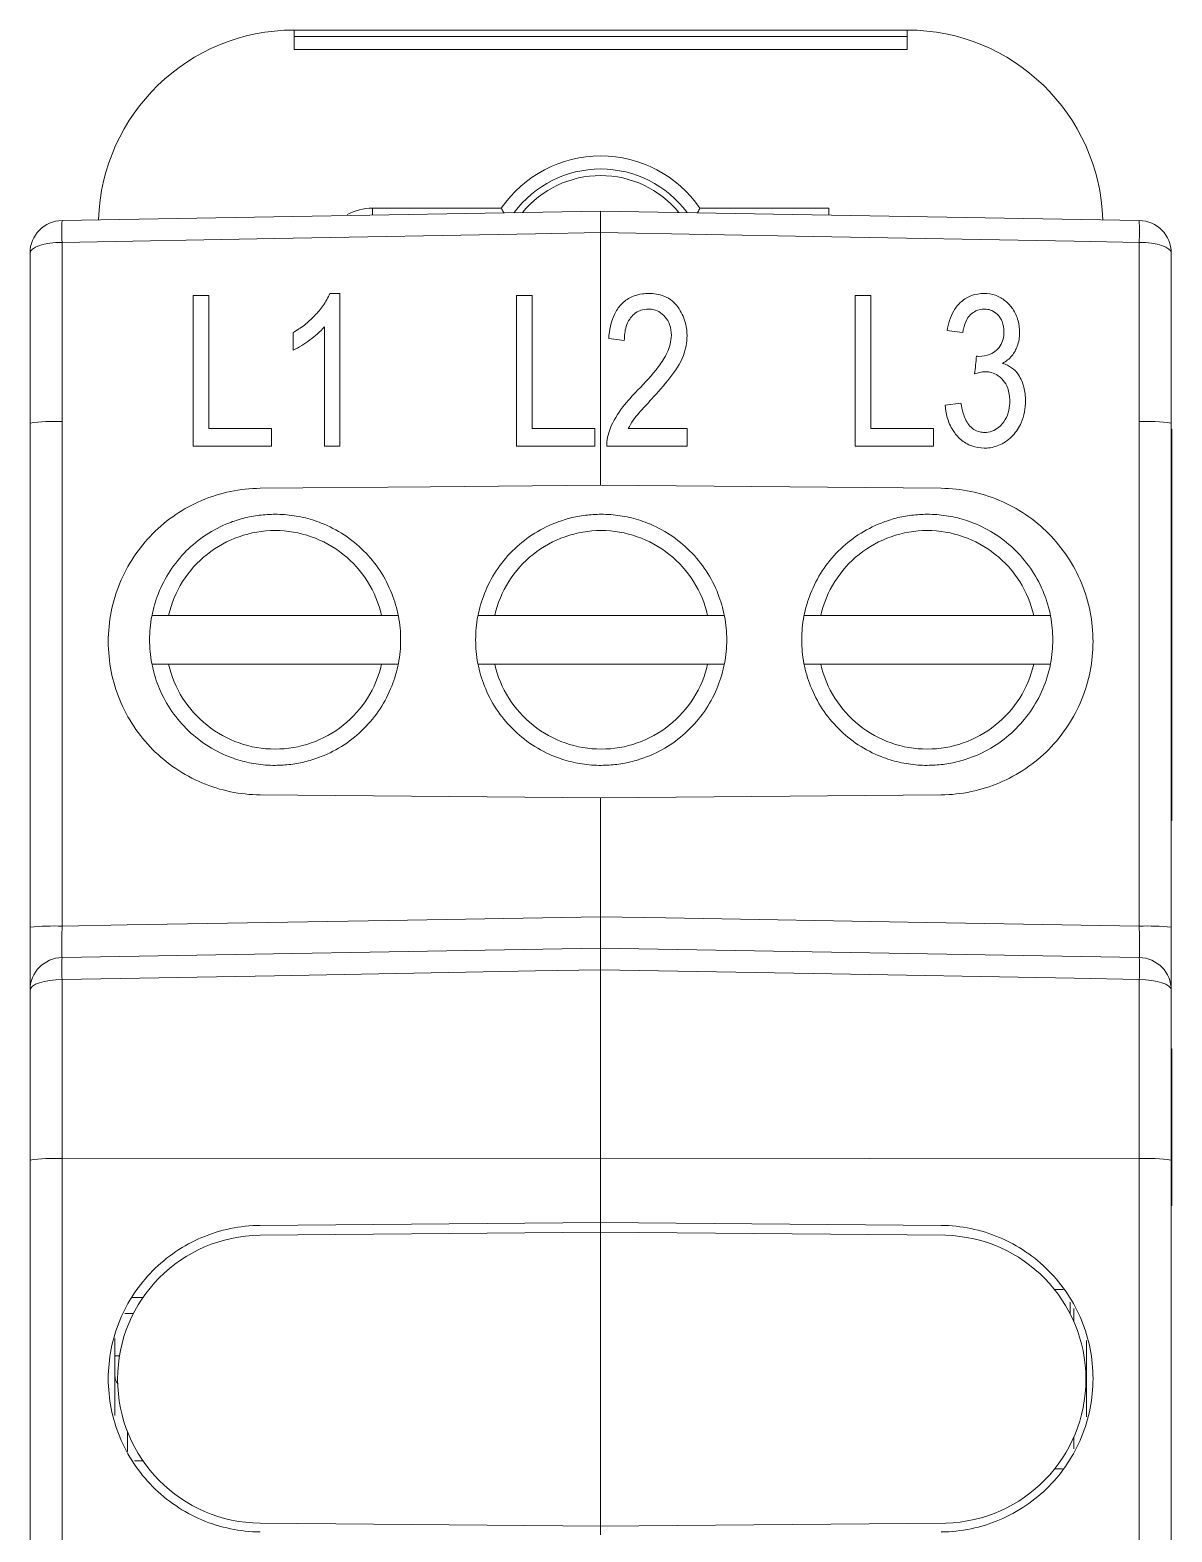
# Model space of a CAD drawing. Header units: millimetres. Extents: x -72 to 2978, y -1067 to 2817.
# Drawn here: x 1989.32 to 2006.83, y 2004.48 to 2027.5 of the extents above; entities that cross this region are included whole.
import ezdxf

# ---------------------------------------------------------------- set-up
doc = ezdxf.new("R2010")
doc.units = ezdxf.units.MM

msp = doc.modelspace()

# ---------------------------------------------------------------- linework, layer by layer
at = {"color": 7, "linetype": 'Continuous', "lineweight": 15}
for p, q in [((1993.369, 2027.503), (2002.769, 2027.503)), ((1993.369, 2027.404), (1993.369, 2027.503)), ((1993.369, 2027.404), (2002.769, 2027.404)), ((1993.369, 2027.404), (1993.369, 2027.204)), ((2002.769, 2027.404), (2002.769, 2027.503)), ((2002.769, 2027.404), (2002.769, 2027.204)), ((2002.769, 2027.204), (1993.369, 2027.204)), ((1989.811, 2024.584), (1998.069, 2024.728)), ((1994.569, 2024.773), (1996.546, 2024.773)), ((1998.069, 2024.728), (2006.328, 2024.584)), ((1999.592, 2024.773), (2001.569, 2024.773)), ((1998.069, 2024.397), (1998.069, 2021.508)), ((1989.811, 2024.247), (1989.811, 2021.501)), ((2006.328, 2021.501), (2006.328, 2024.247)), ((1989.319, 2021.477), (1989.319, 2024.084)), ((2006.819, 2024.084), (2006.819, 2021.477)), ((1991.821, 2023.435), (1992.061, 2023.435)), ((1993.916, 2023.465), (1994.072, 2023.465)), ((1996.781, 2023.435), (1997.021, 2023.435)), ((2001.971, 2023.435), (2002.212, 2023.435)), ((1998.432, 2022.745), (1998.192, 2022.775)), ((2003.352, 2021.754), (2003.593, 2021.784)), ((1989.319, 2013.748), (1989.319, 2021.477)), ((1989.811, 2021.501), (1989.811, 2013.766)), ((1992.061, 2021.394), (1993.021, 2021.394)), ((1993.021, 2021.394), (1993.021, 2021.124)), ((1997.982, 2021.394), (1997.982, 2021.124)), ((1998.069, 2021.508), (1998.069, 2020.524)), ((1999.393, 2021.394), (1999.393, 2021.124)), ((2002.212, 2021.394), (2003.172, 2021.394)), ((2003.172, 2021.394), (2003.172, 2021.124)), ((2006.328, 2013.766), (2006.328, 2021.501)), ((2006.819, 2021.477), (2006.819, 2013.748)), ((2006.829, 2021.384), (2006.819, 2021.384)), ((2006.829, 2021.384), (2006.829, 2016.718)), ((1993.021, 2021.124), (1991.821, 2021.124)), ((1994.072, 2021.124), (1993.832, 2021.124)), ((2003.172, 2021.124), (2001.971, 2021.124)), ((1998.069, 2020.524), (2003.29, 2020.478)), ((1991.445, 2018.53), (1994.709, 2018.53)), ((1996.445, 2018.53), (1999.709, 2018.53)), ((2001.445, 2018.53), (2004.709, 2018.53)), ((1994.709, 2017.78), (1991.445, 2017.78)), ((1999.709, 2017.78), (1996.445, 2017.78)), ((2004.709, 2017.78), (2001.445, 2017.78)), ((2006.829, 2016.718), (2006.819, 2016.718)), ((2006.829, 2016.718), (2006.829, 2016.051)), ((2006.829, 2016.051), (2006.819, 2016.051)), ((2006.829, 2016.051), (2006.829, 2015.384)), ((1998.069, 2015.733), (1992.849, 2015.778)), ((1998.069, 2015.733), (2003.29, 2015.778)), ((1998.069, 2015.733), (1998.069, 2013.91)), ((2006.829, 2015.384), (2006.819, 2015.384)), ((1989.811, 2013.284), (1998.069, 2013.428)), ((1998.069, 2013.428), (2006.328, 2013.284)), ((1998.069, 2013.097), (1998.069, 2010.208)), ((1989.811, 2012.947), (1989.811, 2010.201)), ((2006.328, 2010.201), (2006.328, 2012.947)), ((1989.319, 2010.177), (1989.319, 2012.784)), ((2006.819, 2012.784), (2006.819, 2010.177)), ((2006.829, 2011.884), (2006.819, 2011.884)), ((2006.829, 2009.484), (2006.829, 2011.884)), ((1989.319, 2002.448), (1989.319, 2010.177)), ((1989.811, 2010.201), (1998.069, 2010.208)), ((1989.811, 2010.201), (1989.811, 2002.466)), ((1998.069, 2010.208), (1998.069, 2009.224)), ((2006.328, 2010.201), (1998.069, 2010.208)), ((2006.328, 2002.466), (2006.328, 2010.201)), ((2006.819, 2010.177), (2006.819, 2002.448)), ((2006.829, 2009.484), (2006.819, 2009.484)), ((1998.069, 2009.224), (1992.849, 2009.178)), ((1998.069, 2009.224), (2003.29, 2009.178)), ((1998.069, 2009.072), (1992.85, 2009.027)), ((1998.069, 2004.568), (1998.069, 2009.072)), ((2003.356, 2009.026), (1998.069, 2009.072)), ((1990.879, 2008.072), (1991.052, 2008.072)), ((2005.029, 2008.194), (2005.16, 2008.196)), ((1990.774, 2007.828), (1990.906, 2007.828)), ((2005.269, 2007.82), (2005.269, 2007.999)), ((1990.619, 2007.443), (1990.619, 2006.266)), ((2005.519, 2006.242), (2005.519, 2007.416)), ((1990.692, 2007.179), (1990.619, 2007.178)), ((1991.052, 2005.568), (1990.921, 2005.568)), ((2005.151, 2005.444), (2005.031, 2005.446)), ((1998.069, 2004.568), (1992.85, 2004.613)), ((2003.362, 2004.614), (1998.069, 2004.568))]:
    msp.add_line(p, q, dxfattribs=at)
at = {"color": 102, "linetype": 'Continuous', "lineweight": 15}
for p, q in [((1994.569, 2024.667), (1994.569, 2024.773)), ((2001.569, 2024.773), (2001.569, 2024.667)), ((1998.069, 2009.072), (1998.069, 2009.224)), ((2005.323, 2007.708), (2005.323, 2007.902)), ((1990.816, 2006.012), (1990.816, 2005.713)), ((2005.323, 2005.754), (2005.323, 2005.929)), ((1998.069, 2004.433), (1998.069, 2004.568))]:
    msp.add_line(p, q, dxfattribs=at)
at = {"color": 7, "linetype": 'Continuous', "lineweight": 15, "flags": 128}
for points in [[(1998.069, 2024.397), (1997.069, 2024.379), (1993.07, 2024.306), (1989.811, 2024.247)], [(2006.328, 2024.247), (2005.328, 2024.266), (2001.329, 2024.338), (1998.069, 2024.397)], [(1989.811, 2024.247), (1989.714, 2024.244), (1989.622, 2024.234), (1989.537, 2024.219), (1989.463, 2024.199), (1989.402, 2024.174), (1989.356, 2024.146), (1989.329, 2024.116), (1989.319, 2024.084)], [(2006.328, 2024.247), (2006.424, 2024.244), (2006.517, 2024.234), (2006.602, 2024.219), (2006.676, 2024.199), (2006.737, 2024.174), (2006.782, 2024.146), (2006.81, 2024.116), (2006.819, 2024.084)], [(2003.623, 2022.865), (2003.488, 2022.882), (2003.382, 2022.895)], [(2003.833, 2022.505), (2003.853, 2022.503), (2003.869, 2022.501)], [(1998.069, 2020.524), (1995.46, 2020.501), (1992.849, 2020.478)], [(1989.811, 2013.766), (1990.81, 2013.784), (1994.809, 2013.853), (1998.069, 2013.91)], [(1998.069, 2013.91), (1999.069, 2013.893), (2003.068, 2013.823), (2006.328, 2013.766)], [(1998.069, 2013.097), (1997.069, 2013.079), (1993.07, 2013.006), (1989.811, 2012.947)], [(2006.328, 2012.947), (2005.328, 2012.966), (2001.329, 2013.038), (1998.069, 2013.097)], [(1989.319, 2012.784), (1989.329, 2012.816), (1989.356, 2012.846), (1989.402, 2012.874), (1989.463, 2012.899), (1989.537, 2012.919), (1989.622, 2012.934), (1989.714, 2012.944), (1989.811, 2012.947)], [(2006.328, 2012.947), (2006.424, 2012.944), (2006.517, 2012.934), (2006.602, 2012.919), (2006.676, 2012.899), (2006.737, 2012.874), (2006.782, 2012.846), (2006.81, 2012.816), (2006.819, 2012.784)]]:
    msp.add_lwpolyline(points, dxfattribs=at)
at = {"color": 7, "linetype": 'Continuous', "lineweight": 15}
for centre, radius, start, end in [((1993.369, 2024.503), 3, 90, 178.2335), ((2002.769, 2024.503), 3, 1.7547, 90), ((1998.069, 2023.723), 1.85, 34.5739, 145.4261), ((1998.069, 2023.723), 1.65, 36.5266, 143.4734), ((1998.069, 2023.723), 1.55, 39.4127, 140.5873), ((1989.819, 2024.084), 0.5, 91, 180), ((1995.624, 2024.416), 5.816, 178.3416, 181.6584), ((2000.514, 2024.416), 5.816, 358.3416, 1.6584), ((2006.319, 2024.084), 0.5, 0, 89), ((1989.689, 2018.94), 2.564, 87.292, 98.3012), ((2006.449, 2018.94), 2.564, 81.6988, 92.708), ((1989.689, 2010.343), 3.425, 87.9715, 96.2027), ((2006.449, 2010.343), 3.425, 83.7973, 92.0285), ((1989.819, 2012.784), 0.5, 91, 180), ((1995.624, 2013.116), 5.816, 178.3416, 181.6584), ((2000.515, 2013.116), 5.816, 358.3416, 1.6584), ((2006.319, 2012.784), 0.5, 0, 89), ((1989.689, 2007.64), 2.565, 87.2935, 98.2994), ((2006.449, 2007.64), 2.565, 81.7006, 92.7065), ((1992.869, 2006.82), 2.207, 90.5, 269.5)]:
    msp.add_arc(centre, radius, start, end, dxfattribs=at)
at = {"color": 102, "linetype": 'Continuous', "lineweight": 15}
msp.add_arc((1994.569, 2023.973), 0.8, 90, 118.966, dxfattribs=at)
at = {"color": 7, "linetype": 'Continuous', "lineweight": 15}
for centre, major_axis, ratio, start_param, end_param in [((2003.303, 2006.82), (-1.412, 1.697), 0.999163, 2.473844, 5.564823), ((1990.819, 2006.88), (0.142, 0.144), 0.975618, 2.362365, 3.040961)]:
    msp.add_ellipse(centre, major_axis=major_axis, ratio=ratio, start_param=start_param, end_param=end_param, dxfattribs=at)
for points, knots in [([(1996.546, 2024.773), (1996.547, 2024.772), (1996.558, 2024.751), (1996.571, 2024.726), (1996.582, 2024.705), (1996.584, 2024.702)], [0, 0, 0, 0, 0.038209, 0.854369, 1, 1, 1, 1]), ([(1998.069, 2024.728), (1998.069, 2024.728), (1998.069, 2024.696), (1998.069, 2024.579), (1998.069, 2024.494), (1998.069, 2024.397)], [0, 0, 0, 0, 0.5, 0.5, 1, 1, 1, 1]), ([(1998.069, 2024.397), (1998.069, 2024.494), (1998.069, 2024.578), (1998.069, 2024.696), (1998.069, 2024.728), (1998.069, 2024.728)], [0, 0, 0, 0, 0.5, 0.5, 1, 1, 1, 1]), ([(1999.592, 2024.773), (1999.592, 2024.772), (1999.581, 2024.751), (1999.568, 2024.726), (1999.556, 2024.705), (1999.555, 2024.702)], [0, 0, 0, 0, 0.038209, 0.854369, 1, 1, 1, 1]), ([(1991.821, 2023.435), (1991.821, 2023.344), (1991.821, 2023.16), (1991.821, 2022.878), (1991.821, 2022.586), (1991.821, 2022.204), (1991.821, 2021.716), (1991.821, 2021.327), (1991.821, 2021.124)], [0, 0, 0, 0, 0.11981, 0.243029, 0.369756, 0.500077, 0.738236, 1, 1, 1, 1]), ([(1992.061, 2021.394), (1992.061, 2021.514), (1992.061, 2021.748), (1992.061, 2022.09), (1992.061, 2022.487), (1992.061, 2022.935), (1992.061, 2023.271), (1992.061, 2023.435)], [0, 0, 0, 0, 0.174255, 0.340883, 0.499971, 0.755474, 1, 1, 1, 1]), ([(1993.916, 2023.465), (1993.888, 2023.401), (1993.855, 2023.338), (1993.813, 2023.28), (1993.774, 2023.224), (1993.729, 2023.171), (1993.681, 2023.121), (1993.633, 2023.071), (1993.581, 2023.024), (1993.526, 2022.981), (1993.471, 2022.939), (1993.412, 2022.901), (1993.352, 2022.865)], [0, 0, 0, 0, 0.256107, 0.256107, 0.256107, 0.503361, 0.503361, 0.503361, 0.751816, 0.751816, 0.751816, 1, 1, 1, 1]), ([(1994.072, 2021.124), (1994.072, 2021.261), (1994.072, 2021.53), (1994.072, 2021.923), (1994.072, 2022.378), (1994.072, 2022.892), (1994.072, 2023.277), (1994.072, 2023.465)], [0, 0, 0, 0, 0.174223, 0.340848, 0.49997, 0.755462, 1, 1, 1, 1]), ([(1996.781, 2023.435), (1996.781, 2023.343), (1996.781, 2023.157), (1996.781, 2022.873), (1996.781, 2022.583), (1996.781, 2022.2), (1996.781, 2021.713), (1996.781, 2021.324), (1996.781, 2021.124)], [0, 0, 0, 0, 0.121468, 0.245253, 0.371423, 0.500046, 0.742946, 1, 1, 1, 1]), ([(1997.021, 2021.394), (1997.021, 2021.512), (1997.021, 2021.745), (1997.021, 2022.087), (1997.021, 2022.485), (1997.021, 2022.934), (1997.021, 2023.27), (1997.021, 2023.435)], [0, 0, 0, 0, 0.171788, 0.338422, 0.499986, 0.753975, 1, 1, 1, 1]), ([(1998.807, 2023.465), (1998.776, 2023.464), (1998.744, 2023.463), (1998.713, 2023.459), (1998.653, 2023.452), (1998.593, 2023.435), (1998.539, 2023.409), (1998.481, 2023.381), (1998.428, 2023.343), (1998.385, 2023.297), (1998.341, 2023.252), (1998.306, 2023.198), (1998.279, 2023.142), (1998.226, 2023.028), (1998.203, 2022.9), (1998.192, 2022.775)], [0, 0, 0, 0, 0.08927, 0.08927, 0.08927, 0.263398, 0.263398, 0.263398, 0.447133, 0.447133, 0.447133, 0.629597, 0.629597, 0.629597, 1, 1, 1, 1]), ([(1999.393, 2022.817), (1999.392, 2022.878), (1999.387, 2022.938), (1999.373, 2022.996), (1999.354, 2023.078), (1999.319, 2023.157), (1999.273, 2023.227), (1999.245, 2023.27), (1999.212, 2023.311), (1999.173, 2023.345), (1999.134, 2023.379), (1999.088, 2023.406), (1999.039, 2023.425), (1998.966, 2023.454), (1998.886, 2023.463), (1998.807, 2023.465)], [0, 0, 0, 0, 0.184621, 0.184621, 0.184621, 0.444129, 0.444129, 0.444129, 0.601939, 0.601939, 0.601939, 0.760781, 0.760781, 0.760781, 1, 1, 1, 1]), ([(2001.971, 2023.435), (2001.971, 2023.344), (2001.971, 2023.158), (2001.971, 2022.875), (2001.971, 2022.584), (2001.971, 2022.201), (2001.971, 2021.714), (2001.971, 2021.325), (2001.971, 2021.124)], [0, 0, 0, 0, 0.120891, 0.24448, 0.370844, 0.500054, 0.741486, 1, 1, 1, 1]), ([(2002.212, 2021.394), (2002.212, 2021.513), (2002.212, 2021.746), (2002.212, 2022.088), (2002.212, 2022.486), (2002.212, 2022.935), (2002.212, 2023.27), (2002.212, 2023.435)], [0, 0, 0, 0, 0.172831, 0.339463, 0.49998, 0.754655, 1, 1, 1, 1]), ([(2003.948, 2023.465), (2003.883, 2023.463), (2003.816, 2023.455), (2003.755, 2023.432), (2003.698, 2023.411), (2003.644, 2023.378), (2003.598, 2023.339), (2003.553, 2023.3), (2003.514, 2023.252), (2003.483, 2023.2), (2003.429, 2023.108), (2003.401, 2023.001), (2003.382, 2022.895)], [0, 0, 0, 0, 0.219806, 0.219806, 0.219806, 0.425093, 0.425093, 0.425093, 0.629822, 0.629822, 0.629822, 1, 1, 1, 1]), ([(2004.493, 2022.863), (2004.492, 2022.925), (2004.486, 2022.987), (2004.47, 2023.047), (2004.453, 2023.111), (2004.425, 2023.173), (2004.387, 2023.228), (2004.356, 2023.273), (2004.318, 2023.314), (2004.276, 2023.349), (2004.23, 2023.387), (2004.178, 2023.417), (2004.122, 2023.437), (2004.067, 2023.456), (2004.007, 2023.463), (2003.948, 2023.465)], [0, 0, 0, 0, 0.205592, 0.205592, 0.205592, 0.428475, 0.428475, 0.428475, 0.611344, 0.611344, 0.611344, 0.806598, 0.806598, 0.806598, 1, 1, 1, 1]), ([(1998.432, 2022.745), (1998.433, 2022.817), (1998.439, 2022.89), (1998.461, 2022.959), (1998.473, 2022.998), (1998.49, 2023.037), (1998.514, 2023.072), (1998.533, 2023.1), (1998.556, 2023.127), (1998.583, 2023.149), (1998.612, 2023.174), (1998.647, 2023.194), (1998.684, 2023.207), (1998.72, 2023.219), (1998.76, 2023.224), (1998.799, 2023.225)], [0, 0, 0, 0, 0.321742, 0.321742, 0.321742, 0.506881, 0.506881, 0.506881, 0.65917, 0.65917, 0.65917, 0.830736, 0.830736, 0.830736, 1, 1, 1, 1]), ([(1998.799, 2023.225), (1998.82, 2023.224), (1998.841, 2023.223), (1998.862, 2023.22), (1998.896, 2023.214), (1998.929, 2023.202), (1998.959, 2023.186), (1998.997, 2023.165), (1999.031, 2023.136), (1999.059, 2023.103), (1999.087, 2023.07), (1999.11, 2023.032), (1999.125, 2022.991), (1999.145, 2022.938), (1999.152, 2022.879), (1999.153, 2022.822)], [0, 0, 0, 0, 0.10489, 0.10489, 0.10489, 0.273649, 0.273649, 0.273649, 0.491585, 0.491585, 0.491585, 0.709054, 0.709054, 0.709054, 1, 1, 1, 1]), ([(2003.623, 2022.865), (2003.625, 2022.883), (2003.628, 2022.902), (2003.632, 2022.92), (2003.643, 2022.97), (2003.658, 2023.02), (2003.683, 2023.064), (2003.699, 2023.092), (2003.719, 2023.119), (2003.742, 2023.141), (2003.765, 2023.164), (2003.793, 2023.183), (2003.823, 2023.197), (2003.863, 2023.216), (2003.91, 2023.223), (2003.955, 2023.225)], [0, 0, 0, 0, 0.104104, 0.104104, 0.104104, 0.388823, 0.388823, 0.388823, 0.568536, 0.568536, 0.568536, 0.749971, 0.749971, 0.749971, 1, 1, 1, 1]), ([(2003.955, 2023.225), (2003.971, 2023.224), (2003.988, 2023.223), (2004.005, 2023.221), (2004.033, 2023.216), (2004.06, 2023.207), (2004.085, 2023.194), (2004.117, 2023.176), (2004.146, 2023.153), (2004.169, 2023.126), (2004.193, 2023.099), (2004.212, 2023.067), (2004.226, 2023.034), (2004.245, 2022.985), (2004.251, 2022.93), (2004.253, 2022.877)], [0, 0, 0, 0, 0.095843, 0.095843, 0.095843, 0.260625, 0.260625, 0.260625, 0.471814, 0.471814, 0.471814, 0.682626, 0.682626, 0.682626, 1, 1, 1, 1]), ([(1993.352, 2022.595), (1993.398, 2022.616), (1993.443, 2022.64), (1993.486, 2022.667), (1993.528, 2022.694), (1993.57, 2022.722), (1993.61, 2022.752), (1993.65, 2022.782), (1993.69, 2022.814), (1993.727, 2022.847), (1993.764, 2022.881), (1993.799, 2022.917), (1993.832, 2022.955)], [0, 0, 0, 0, 0.251723, 0.251723, 0.251723, 0.500768, 0.500768, 0.500768, 0.750207, 0.750207, 0.750207, 1, 1, 1, 1]), ([(1993.352, 2022.865), (1993.352, 2022.82), (1993.352, 2022.73), (1993.352, 2022.64), (1993.352, 2022.595)], [0, 0, 0, 0, 0.497527, 1, 1, 1, 1]), ([(1993.832, 2022.955), (1993.832, 2022.857), (1993.832, 2022.658), (1993.832, 2022.354), (1993.832, 2022), (1993.832, 2021.589), (1993.832, 2021.282), (1993.832, 2021.124)], [0, 0, 0, 0, 0.161874, 0.328517, 0.500026, 0.74194, 1, 1, 1, 1]), ([(1999.153, 2022.822), (1999.149, 2022.732), (1999.126, 2022.641), (1999.089, 2022.558), (1999.054, 2022.482), (1999.008, 2022.41), (1998.957, 2022.344), (1998.858, 2022.216), (1998.748, 2022.098), (1998.636, 2021.982)], [0, 0, 0, 0, 0.273801, 0.273801, 0.273801, 0.523391, 0.523391, 0.523391, 1, 1, 1, 1]), ([(1998.849, 2021.843), (1998.947, 2021.949), (1999.043, 2022.058), (1999.132, 2022.172), (1999.214, 2022.276), (1999.291, 2022.389), (1999.337, 2022.512), (1999.373, 2022.609), (1999.391, 2022.714), (1999.393, 2022.817)], [0, 0, 0, 0, 0.37722, 0.37722, 0.37722, 0.725987, 0.725987, 0.725987, 1, 1, 1, 1]), ([(2004.253, 2022.877), (2004.252, 2022.849), (2004.251, 2022.82), (2004.246, 2022.792), (2004.239, 2022.755), (2004.227, 2022.719), (2004.209, 2022.686), (2004.191, 2022.652), (2004.166, 2022.621), (2004.137, 2022.596), (2004.109, 2022.57), (2004.076, 2022.549), (2004.04, 2022.534), (2003.987, 2022.511), (2003.927, 2022.502), (2003.869, 2022.501)], [0, 0, 0, 0, 0.14138, 0.14138, 0.14138, 0.329095, 0.329095, 0.329095, 0.519949, 0.519949, 0.519949, 0.710757, 0.710757, 0.710757, 1, 1, 1, 1]), ([(2004.233, 2022.392), (2004.285, 2022.424), (2004.335, 2022.462), (2004.374, 2022.509), (2004.41, 2022.553), (2004.439, 2022.605), (2004.458, 2022.658), (2004.482, 2022.723), (2004.491, 2022.794), (2004.493, 2022.863)], [0, 0, 0, 0, 0.324268, 0.324268, 0.324268, 0.627756, 0.627756, 0.627756, 1, 1, 1, 1]), ([(2003.833, 2022.505), (2003.828, 2022.46), (2003.818, 2022.369), (2003.808, 2022.278), (2003.803, 2022.233)], [0, 0, 0, 0, 0.496035, 1, 1, 1, 1]), ([(2004.583, 2021.82), (2004.582, 2021.889), (2004.576, 2021.959), (2004.558, 2022.026), (2004.541, 2022.092), (2004.515, 2022.158), (2004.478, 2022.215), (2004.45, 2022.258), (2004.413, 2022.298), (2004.371, 2022.327), (2004.33, 2022.356), (2004.282, 2022.377), (2004.233, 2022.392)], [0, 0, 0, 0, 0.287408, 0.287408, 0.287408, 0.57403, 0.57403, 0.57403, 0.78851, 0.78851, 0.78851, 1, 1, 1, 1]), ([(2003.803, 2022.233), (2003.829, 2022.241), (2003.857, 2022.249), (2003.884, 2022.255), (2003.898, 2022.257), (2003.912, 2022.26), (2003.926, 2022.262), (2003.94, 2022.264), (2003.954, 2022.264), (2003.968, 2022.264)], [0, 0, 0, 0, 0.499277, 0.499277, 0.499277, 0.749658, 0.749658, 0.749658, 1, 1, 1, 1]), ([(2003.968, 2022.264), (2003.991, 2022.264), (2004.014, 2022.263), (2004.037, 2022.258), (2004.072, 2022.252), (2004.106, 2022.24), (2004.137, 2022.222), (2004.177, 2022.2), (2004.212, 2022.168), (2004.242, 2022.133), (2004.271, 2022.098), (2004.294, 2022.058), (2004.31, 2022.015), (2004.333, 2021.952), (2004.341, 2021.884), (2004.343, 2021.817)], [0, 0, 0, 0, 0.104468, 0.104468, 0.104468, 0.26803, 0.26803, 0.26803, 0.479084, 0.479084, 0.479084, 0.689974, 0.689974, 0.689974, 1, 1, 1, 1]), ([(1998.636, 2021.982), (1998.557, 2021.899), (1998.48, 2021.815), (1998.409, 2021.725), (1998.33, 2021.624), (1998.261, 2021.512), (1998.214, 2021.392), (1998.182, 2021.307), (1998.162, 2021.215), (1998.162, 2021.124)], [0, 0, 0, 0, 0.340175, 0.340175, 0.340175, 0.725646, 0.725646, 0.725646, 1, 1, 1, 1]), ([(1998.492, 2021.394), (1998.515, 2021.437), (1998.538, 2021.48), (1998.566, 2021.52), (1998.594, 2021.559), (1998.625, 2021.596), (1998.656, 2021.632), (1998.719, 2021.704), (1998.784, 2021.773), (1998.849, 2021.843)], [0, 0, 0, 0, 0.254231, 0.254231, 0.254231, 0.503845, 0.503845, 0.503845, 1, 1, 1, 1]), ([(2003.951, 2021.094), (2003.964, 2021.094), (2003.976, 2021.094), (2003.988, 2021.095), (2004.061, 2021.099), (2004.135, 2021.117), (2004.201, 2021.148), (2004.271, 2021.182), (2004.335, 2021.232), (2004.389, 2021.288), (2004.442, 2021.344), (2004.487, 2021.411), (2004.518, 2021.483), (2004.564, 2021.588), (2004.581, 2021.706), (2004.583, 2021.82)], [0, 0, 0, 0, 0.033822, 0.033822, 0.033822, 0.238567, 0.238567, 0.238567, 0.456682, 0.456682, 0.456682, 0.675096, 0.675096, 0.675096, 1, 1, 1, 1]), ([(2004.343, 2021.817), (2004.342, 2021.769), (2004.339, 2021.721), (2004.328, 2021.674), (2004.317, 2021.624), (2004.299, 2021.575), (2004.273, 2021.532), (2004.246, 2021.486), (2004.21, 2021.444), (2004.169, 2021.411), (2004.139, 2021.386), (2004.105, 2021.366), (2004.069, 2021.353), (2004.033, 2021.34), (2003.994, 2021.335), (2003.955, 2021.334)], [0, 0, 0, 0, 0.209524, 0.209524, 0.209524, 0.431536, 0.431536, 0.431536, 0.66368, 0.66368, 0.66368, 0.832011, 0.832011, 0.832011, 1, 1, 1, 1]), ([(2003.352, 2021.754), (2003.358, 2021.691), (2003.367, 2021.627), (2003.384, 2021.565), (2003.404, 2021.495), (2003.432, 2021.426), (2003.472, 2021.365), (2003.504, 2021.315), (2003.544, 2021.267), (2003.59, 2021.228), (2003.639, 2021.185), (2003.697, 2021.149), (2003.759, 2021.127), (2003.82, 2021.104), (2003.886, 2021.095), (2003.951, 2021.094)], [0, 0, 0, 0, 0.195082, 0.195082, 0.195082, 0.416888, 0.416888, 0.416888, 0.600897, 0.600897, 0.600897, 0.801124, 0.801124, 0.801124, 1, 1, 1, 1]), ([(2003.955, 2021.334), (2003.931, 2021.335), (2003.906, 2021.336), (2003.882, 2021.342), (2003.849, 2021.349), (2003.817, 2021.363), (2003.789, 2021.381), (2003.761, 2021.4), (2003.737, 2021.424), (2003.716, 2021.45), (2003.675, 2021.503), (2003.648, 2021.566), (2003.628, 2021.629), (2003.612, 2021.68), (2003.601, 2021.732), (2003.593, 2021.784)], [0, 0, 0, 0, 0.114311, 0.114311, 0.114311, 0.273887, 0.273887, 0.273887, 0.431917, 0.431917, 0.431917, 0.74901, 0.74901, 0.74901, 1, 1, 1, 1]), ([(1997.982, 2021.394), (1997.825, 2021.394), (1997.504, 2021.394), (1997.184, 2021.394), (1997.021, 2021.394)], [0, 0, 0, 0, 0.49143, 1, 1, 1, 1]), ([(1999.393, 2021.394), (1999.239, 2021.394), (1998.939, 2021.394), (1998.639, 2021.394), (1998.492, 2021.394)], [0, 0, 0, 0, 0.511557, 1, 1, 1, 1]), ([(1996.781, 2021.124), (1996.985, 2021.124), (1997.386, 2021.124), (1997.786, 2021.124), (1997.982, 2021.124)], [0, 0, 0, 0, 0.510478, 1, 1, 1, 1]), ([(1998.162, 2021.124), (1998.363, 2021.124), (1998.773, 2021.124), (1999.183, 2021.124), (1999.393, 2021.124)], [0, 0, 0, 0, 0.489084, 1, 1, 1, 1]), ([(1992.849, 2020.478), (1992.694, 2020.477), (1992.543, 2020.46), (1992.244, 2020.399), (1992.096, 2020.353), (1991.814, 2020.233), (1991.68, 2020.161), (1991.427, 2019.99), (1991.307, 2019.89), (1991.092, 2019.673), (1990.996, 2019.555), (1990.826, 2019.299), (1990.754, 2019.163), (1990.58, 2018.74), (1990.519, 2018.433), (1990.519, 2017.976), (1990.534, 2017.821), (1990.594, 2017.521), (1990.638, 2017.376), (1990.754, 2017.093), (1990.827, 2016.956), (1990.995, 2016.702), (1991.091, 2016.584), (1991.416, 2016.256), (1991.673, 2016.083), (1992.097, 2015.903), (1992.243, 2015.858), (1992.541, 2015.796), (1992.696, 2015.78), (1992.849, 2015.778)], [0, 0, 0, 0, 0.0625, 0.0625, 0.125, 0.125, 0.1875, 0.1875, 0.25, 0.25, 0.3125, 0.3125, 0.375, 0.375, 0.5, 0.5, 0.5625, 0.5625, 0.625, 0.625, 0.6875, 0.6875, 0.75, 0.75, 0.875, 0.875, 0.9375, 0.9375, 1, 1, 1, 1]), ([(2003.29, 2020.478), (2003.595, 2020.476), (2003.902, 2020.412), (2004.323, 2020.234), (2004.458, 2020.161), (2004.713, 2019.989), (2004.83, 2019.892), (2005.045, 2019.675), (2005.143, 2019.554), (2005.312, 2019.3), (2005.384, 2019.165), (2005.5, 2018.882), (2005.545, 2018.734), (2005.604, 2018.435), (2005.619, 2018.283), (2005.619, 2017.975), (2005.604, 2017.823), (2005.545, 2017.525), (2005.501, 2017.376), (2005.384, 2017.093), (2005.313, 2016.959), (2005.145, 2016.704), (2005.047, 2016.583), (2004.832, 2016.367), (2004.715, 2016.269), (2004.461, 2016.097), (2004.325, 2016.023), (2003.905, 2015.845), (2003.599, 2015.781), (2003.29, 2015.778)], [0, 0, 0, 0, 0.125, 0.125, 0.1875, 0.1875, 0.25, 0.25, 0.3125, 0.3125, 0.375, 0.375, 0.4375, 0.4375, 0.5, 0.5, 0.5625, 0.5625, 0.625, 0.625, 0.6875, 0.6875, 0.75, 0.75, 0.8125, 0.8125, 0.875, 0.875, 1, 1, 1, 1]), ([(1993.077, 2016.23), (1993.028, 2016.231), (1992.931, 2016.233), (1992.787, 2016.25), (1992.645, 2016.277), (1992.505, 2016.315), (1992.29, 2016.391), (1992.012, 2016.534), (1991.707, 2016.785), (1991.456, 2017.09), (1991.28, 2017.433), (1991.174, 2017.792), (1991.141, 2018.155), (1991.174, 2018.518), (1991.28, 2018.877), (1991.456, 2019.22), (1991.706, 2019.526), (1992.012, 2019.776), (1992.319, 2019.934), (1992.597, 2020.025), (1992.835, 2020.072), (1992.996, 2020.077), (1993.077, 2020.08)], [0, 0, 0, 0, 0.024176, 0.048139, 0.072026, 0.095974, 0.120121, 0.185059, 0.250086, 0.315023, 0.38005, 0.439993, 0.500024, 0.559968, 0.619999, 0.684937, 0.749963, 0.814901, 0.879927, 0.92, 0.95981, 1, 1, 1, 1]), ([(1993.077, 2020.08), (1993.126, 2020.079), (1993.223, 2020.077), (1993.367, 2020.06), (1993.509, 2020.033), (1993.649, 2019.995), (1993.864, 2019.919), (1994.142, 2019.776), (1994.447, 2019.526), (1994.698, 2019.22), (1994.874, 2018.878), (1994.98, 2018.518), (1995.013, 2018.155), (1994.98, 2017.792), (1994.874, 2017.433), (1994.698, 2017.091), (1994.447, 2016.785), (1994.142, 2016.534), (1993.835, 2016.376), (1993.557, 2016.286), (1993.319, 2016.239), (1993.158, 2016.233), (1993.077, 2016.23)], [0, 0, 0, 0, 0.024176, 0.048139, 0.072026, 0.095974, 0.120121, 0.185059, 0.250086, 0.315023, 0.38005, 0.439993, 0.500024, 0.559968, 0.619999, 0.684937, 0.749963, 0.814901, 0.879927, 0.92, 0.95981, 1, 1, 1, 1]), ([(1998.077, 2016.23), (1998.028, 2016.231), (1997.931, 2016.233), (1997.787, 2016.25), (1997.645, 2016.277), (1997.505, 2016.315), (1997.29, 2016.391), (1997.012, 2016.534), (1996.707, 2016.785), (1996.456, 2017.09), (1996.28, 2017.433), (1996.174, 2017.792), (1996.141, 2018.155), (1996.174, 2018.518), (1996.28, 2018.877), (1996.456, 2019.22), (1996.706, 2019.526), (1997.012, 2019.776), (1997.319, 2019.934), (1997.597, 2020.025), (1997.835, 2020.072), (1997.996, 2020.077), (1998.077, 2020.08)], [0, 0, 0, 0, 0.024176, 0.048139, 0.072026, 0.095974, 0.120121, 0.185059, 0.250086, 0.315023, 0.38005, 0.439993, 0.500024, 0.559968, 0.619999, 0.684937, 0.749963, 0.814901, 0.879927, 0.92, 0.95981, 1, 1, 1, 1]), ([(1998.077, 2020.08), (1998.126, 2020.079), (1998.223, 2020.077), (1998.367, 2020.06), (1998.509, 2020.033), (1998.649, 2019.995), (1998.864, 2019.919), (1999.142, 2019.776), (1999.447, 2019.526), (1999.698, 2019.22), (1999.874, 2018.878), (1999.98, 2018.518), (2000.013, 2018.155), (1999.98, 2017.792), (1999.874, 2017.433), (1999.698, 2017.091), (1999.447, 2016.785), (1999.142, 2016.534), (1998.835, 2016.376), (1998.557, 2016.286), (1998.319, 2016.239), (1998.158, 2016.233), (1998.077, 2016.23)], [0, 0, 0, 0, 0.024176, 0.048139, 0.072026, 0.095974, 0.120121, 0.185059, 0.250086, 0.315023, 0.38005, 0.439993, 0.500024, 0.559968, 0.619999, 0.684937, 0.749963, 0.814901, 0.879927, 0.92, 0.95981, 1, 1, 1, 1]), ([(2003.077, 2016.23), (2003.028, 2016.231), (2002.931, 2016.233), (2002.787, 2016.25), (2002.645, 2016.277), (2002.505, 2016.315), (2002.29, 2016.391), (2002.012, 2016.534), (2001.707, 2016.785), (2001.456, 2017.09), (2001.28, 2017.433), (2001.174, 2017.792), (2001.141, 2018.155), (2001.174, 2018.518), (2001.28, 2018.877), (2001.456, 2019.22), (2001.706, 2019.526), (2002.012, 2019.776), (2002.319, 2019.934), (2002.597, 2020.025), (2002.835, 2020.072), (2002.996, 2020.077), (2003.077, 2020.08)], [0, 0, 0, 0, 0.024176, 0.048139, 0.072026, 0.095974, 0.120121, 0.185059, 0.250086, 0.315023, 0.38005, 0.439993, 0.500024, 0.559968, 0.619999, 0.684937, 0.749963, 0.814901, 0.879927, 0.92, 0.95981, 1, 1, 1, 1]), ([(2003.077, 2020.08), (2003.126, 2020.079), (2003.223, 2020.077), (2003.367, 2020.06), (2003.509, 2020.033), (2003.649, 2019.995), (2003.864, 2019.919), (2004.142, 2019.776), (2004.447, 2019.526), (2004.698, 2019.22), (2004.874, 2018.878), (2004.98, 2018.518), (2005.013, 2018.155), (2004.98, 2017.792), (2004.874, 2017.433), (2004.698, 2017.091), (2004.447, 2016.785), (2004.142, 2016.534), (2003.835, 2016.376), (2003.557, 2016.286), (2003.319, 2016.239), (2003.158, 2016.233), (2003.077, 2016.23)], [0, 0, 0, 0, 0.024176, 0.048139, 0.072026, 0.095974, 0.120121, 0.185059, 0.250086, 0.315023, 0.38005, 0.439993, 0.500024, 0.559968, 0.619999, 0.684937, 0.749963, 0.814901, 0.879927, 0.92, 0.95981, 1, 1, 1, 1]), ([(1993.077, 2019.83), (1992.698, 2019.83), (1992.33, 2019.702), (1991.737, 2019.229), (1991.529, 2018.9), (1991.445, 2018.53)], [0, 0, 0, 0, 0.5, 0.5, 1, 1, 1, 1]), ([(1994.709, 2018.53), (1994.625, 2018.9), (1994.417, 2019.229), (1993.824, 2019.702), (1993.456, 2019.83), (1993.077, 2019.83)], [0, 0, 0, 0, 0.5, 0.5, 1, 1, 1, 1]), ([(1998.077, 2019.83), (1997.698, 2019.83), (1997.33, 2019.702), (1996.737, 2019.229), (1996.529, 2018.9), (1996.445, 2018.53)], [0, 0, 0, 0, 0.5, 0.5, 1, 1, 1, 1]), ([(1999.709, 2018.53), (1999.625, 2018.9), (1999.417, 2019.229), (1998.824, 2019.702), (1998.456, 2019.83), (1998.077, 2019.83)], [0, 0, 0, 0, 0.5, 0.5, 1, 1, 1, 1]), ([(2003.077, 2019.83), (2002.698, 2019.83), (2002.33, 2019.702), (2001.737, 2019.229), (2001.529, 2018.9), (2001.445, 2018.53)], [0, 0, 0, 0, 0.5, 0.5, 1, 1, 1, 1]), ([(2004.709, 2018.53), (2004.625, 2018.9), (2004.417, 2019.229), (2003.824, 2019.702), (2003.456, 2019.83), (2003.077, 2019.83)], [0, 0, 0, 0, 0.5, 0.5, 1, 1, 1, 1]), ([(1991.445, 2017.78), (1991.529, 2017.411), (1991.737, 2017.081), (1992.33, 2016.609), (1992.698, 2016.48), (1993.077, 2016.48)], [0, 0, 0, 0, 0.5, 0.5, 1, 1, 1, 1]), ([(1993.077, 2016.48), (1993.456, 2016.48), (1993.824, 2016.609), (1994.417, 2017.081), (1994.625, 2017.411), (1994.709, 2017.78)], [0, 0, 0, 0, 0.5, 0.5, 1, 1, 1, 1]), ([(1996.445, 2017.78), (1996.529, 2017.411), (1996.737, 2017.081), (1997.33, 2016.609), (1997.698, 2016.48), (1998.077, 2016.48)], [0, 0, 0, 0, 0.5, 0.5, 1, 1, 1, 1]), ([(1998.077, 2016.48), (1998.456, 2016.48), (1998.824, 2016.609), (1999.417, 2017.081), (1999.625, 2017.411), (1999.709, 2017.78)], [0, 0, 0, 0, 0.5, 0.5, 1, 1, 1, 1]), ([(2001.445, 2017.78), (2001.529, 2017.411), (2001.737, 2017.081), (2002.33, 2016.609), (2002.698, 2016.48), (2003.077, 2016.48)], [0, 0, 0, 0, 0.5, 0.5, 1, 1, 1, 1]), ([(2003.077, 2016.48), (2003.456, 2016.48), (2003.824, 2016.609), (2004.417, 2017.081), (2004.625, 2017.411), (2004.709, 2017.78)], [0, 0, 0, 0, 0.5, 0.5, 1, 1, 1, 1]), ([(1989.811, 2013.284), (1989.808, 2013.284), (1989.807, 2013.336), (1989.807, 2013.513), (1989.808, 2013.637), (1989.811, 2013.766)], [0, 0, 0, 0, 0.5, 0.5, 1, 1, 1, 1]), ([(1998.069, 2013.91), (1998.069, 2013.781), (1998.069, 2013.657), (1998.069, 2013.48), (1998.069, 2013.428), (1998.069, 2013.428)], [0, 0, 0, 0, 0.5, 0.5, 1, 1, 1, 1]), ([(1998.069, 2013.428), (1998.069, 2013.428), (1998.069, 2013.48), (1998.069, 2013.657), (1998.069, 2013.781), (1998.069, 2013.91)], [0, 0, 0, 0, 0.5, 0.5, 1, 1, 1, 1]), ([(2006.328, 2013.766), (2006.33, 2013.637), (2006.331, 2013.513), (2006.331, 2013.336), (2006.33, 2013.284), (2006.328, 2013.284)], [0, 0, 0, 0, 0.5, 0.5, 1, 1, 1, 1]), ([(1989.319, 2013.748), (1989.319, 2013.49), (1989.319, 2013.241), (1989.319, 2012.976), (1989.319, 2012.905), (1989.319, 2012.809), (1989.319, 2012.784), (1989.319, 2012.784)], [0, 0, 0, 0, 0.5, 0.5, 0.75, 0.75, 1, 1, 1, 1]), ([(2006.819, 2012.784), (2006.819, 2012.784), (2006.819, 2012.887), (2006.819, 2013.153), (2006.819, 2013.26), (2006.819, 2013.494), (2006.819, 2013.619), (2006.819, 2013.748)], [0, 0, 0, 0, 0.5, 0.5, 0.75, 0.75, 1, 1, 1, 1]), ([(1998.069, 2013.428), (1998.069, 2013.428), (1998.069, 2013.396), (1998.069, 2013.279), (1998.069, 2013.194), (1998.069, 2013.097)], [0, 0, 0, 0, 0.5, 0.5, 1, 1, 1, 1]), ([(1998.069, 2013.097), (1998.069, 2013.194), (1998.069, 2013.278), (1998.069, 2013.396), (1998.069, 2013.428), (1998.069, 2013.428)], [0, 0, 0, 0, 0.5, 0.5, 1, 1, 1, 1]), ([(1992.849, 2009.178), (1992.694, 2009.177), (1992.543, 2009.16), (1992.244, 2009.099), (1992.096, 2009.053), (1991.814, 2008.933), (1991.68, 2008.861), (1991.427, 2008.69), (1991.307, 2008.59), (1991.092, 2008.373), (1990.996, 2008.255), (1990.826, 2007.999), (1990.754, 2007.863), (1990.58, 2007.44), (1990.519, 2007.133), (1990.519, 2006.676), (1990.534, 2006.521), (1990.594, 2006.221), (1990.638, 2006.076), (1990.754, 2005.793), (1990.827, 2005.656), (1990.995, 2005.402), (1991.091, 2005.284), (1991.416, 2004.956), (1991.673, 2004.783), (1992.097, 2004.603), (1992.243, 2004.558), (1992.541, 2004.496), (1992.696, 2004.48), (1992.849, 2004.478)], [0, 0, 0, 0, 0.0625, 0.0625, 0.125, 0.125, 0.1875, 0.1875, 0.25, 0.25, 0.3125, 0.3125, 0.375, 0.375, 0.5, 0.5, 0.5625, 0.5625, 0.625, 0.625, 0.6875, 0.6875, 0.75, 0.75, 0.875, 0.875, 0.9375, 0.9375, 1, 1, 1, 1]), ([(2003.29, 2009.178), (2003.595, 2009.176), (2003.902, 2009.112), (2004.323, 2008.934), (2004.458, 2008.861), (2004.713, 2008.689), (2004.83, 2008.592), (2005.045, 2008.375), (2005.143, 2008.254), (2005.312, 2008), (2005.384, 2007.865), (2005.5, 2007.582), (2005.545, 2007.434), (2005.604, 2007.135), (2005.619, 2006.983), (2005.619, 2006.675), (2005.604, 2006.523), (2005.545, 2006.225), (2005.501, 2006.076), (2005.384, 2005.793), (2005.313, 2005.659), (2005.145, 2005.404), (2005.047, 2005.283), (2004.832, 2005.067), (2004.715, 2004.969), (2004.461, 2004.797), (2004.325, 2004.723), (2003.905, 2004.545), (2003.599, 2004.481), (2003.29, 2004.478)], [0, 0, 0, 0, 0.125, 0.125, 0.1875, 0.1875, 0.25, 0.25, 0.3125, 0.3125, 0.375, 0.375, 0.4375, 0.4375, 0.5, 0.5, 0.5625, 0.5625, 0.625, 0.625, 0.6875, 0.6875, 0.75, 0.75, 0.8125, 0.8125, 0.875, 0.875, 1, 1, 1, 1])]:
    msp.add_open_spline(points, degree=3, knots=knots, dxfattribs=at)
for points in [[(1991.189, 2018.53), (1991.245, 2018.53), (1991.343, 2018.53), (1991.445, 2018.53)], [(1994.709, 2018.53), (1994.811, 2018.53), (1994.908, 2018.53), (1994.965, 2018.53)], [(1996.189, 2018.53), (1996.245, 2018.53), (1996.343, 2018.53), (1996.445, 2018.53)], [(1999.709, 2018.53), (1999.811, 2018.53), (1999.908, 2018.53), (1999.965, 2018.53)], [(2001.189, 2018.53), (2001.245, 2018.53), (2001.343, 2018.53), (2001.445, 2018.53)], [(2004.709, 2018.53), (2004.811, 2018.53), (2004.908, 2018.53), (2004.965, 2018.53)], [(1991.445, 2017.78), (1991.343, 2017.78), (1991.245, 2017.78), (1991.189, 2017.78)], [(1994.965, 2017.78), (1994.908, 2017.78), (1994.811, 2017.78), (1994.709, 2017.78)], [(1996.445, 2017.78), (1996.343, 2017.78), (1996.245, 2017.78), (1996.189, 2017.78)], [(1999.965, 2017.78), (1999.908, 2017.78), (1999.811, 2017.78), (1999.709, 2017.78)], [(2001.445, 2017.78), (2001.343, 2017.78), (2001.245, 2017.78), (2001.189, 2017.78)], [(2004.965, 2017.78), (2004.908, 2017.78), (2004.811, 2017.78), (2004.709, 2017.78)]]:
    msp.add_open_spline(points, degree=3, dxfattribs=at)

doc.saveas('drawing.dxf')
